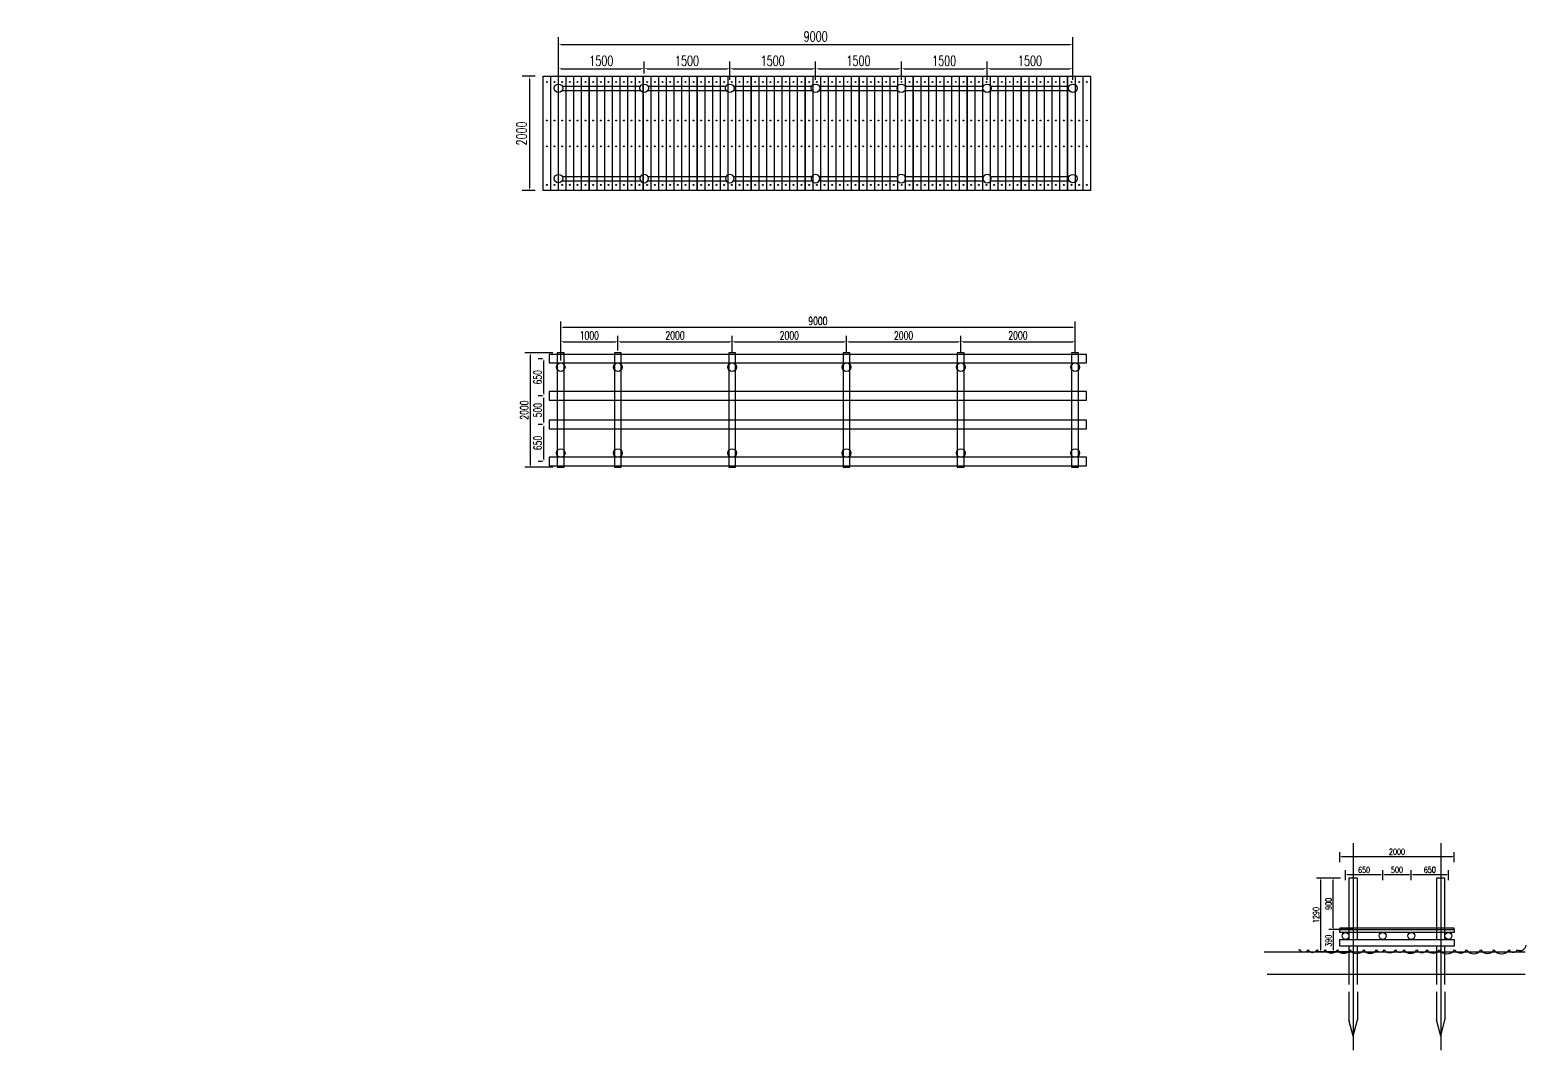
# Model space of a CAD drawing. Header units: millimetres. Extents: x -1442555 to 442606, y 1365385 to 2223627.
# Drawn here: x 253848 to 280028, y 1458378 to 1476220 of the extents above; entities that cross this region are included whole.
import ezdxf

# ---------------------------------------------------------------- set-up
doc = ezdxf.new("R2010")
doc.units = ezdxf.units.MM
doc.header["$LTSCALE"] = 10
doc.layers.get('0').update_dxf_attribs({"linetype": 'CONTINUOUS'})
doc.layers.get('DEFPOINTS').update_dxf_attribs({"linetype": 'CONTINUOUS'})
for name, color, linetype in [('dims', 8, 'CONTINUOUS'), ('W-游步道中线', 153, 'CONTINUOUS'), ('设计木栈道', 1, 'CONTINUOUS')]:
    doc.layers.add(name, color=color, linetype=linetype)
doc.layers.add('碳化木', color=7, linetype='CONTINUOUS', true_color=0xc0b9a0)
doc.styles.add('STANDARD_T3', font='simplex.shx', dxfattribs={"width": 0.7, "bigfont": 'gbcbig.shx'})
doc.dimstyles.new('W&&30', dxfattribs={"dimtxt": 105, "dimasz": 30, "dimexe": 75, "dimexo": 90, "dimgap": 30, "dimtad": 1, "dimdec": 0, "dimzin": 0, "dimdsep": 46, "dimtxsty": 'STANDARD_T3', "dimcen": 0.09, "dimclrd": 1, "dimclre": 1, "dimclrt": 7, "dimazin": 2, "dimtfac": 1, "dimtdec": 0, "dimtix": 1, "dimtmove": 2, "dimatfit": 3, "dimfxl": 100, "dimtolj": 1, "dimtzin": 0, "dimarcsym": 0})
doc.dimstyles.new('W&&40', dxfattribs={"dimtxt": 140, "dimasz": 40, "dimexe": 100, "dimexo": 120, "dimgap": 40, "dimtad": 1, "dimdec": 0, "dimzin": 0, "dimdsep": 46, "dimtxsty": 'STANDARD_T3', "dimcen": 0.09, "dimclrd": 1, "dimclre": 1, "dimclrt": 7, "dimazin": 2, "dimtfac": 1, "dimtdec": 0, "dimtix": 1, "dimtmove": 2, "dimatfit": 3, "dimfxl": 100, "dimtolj": 1, "dimtzin": 0, "dimarcsym": 0})
doc.dimstyles.new('W&&50', dxfattribs={"dimtxt": 175, "dimasz": 50, "dimexe": 125, "dimexo": 150, "dimgap": 50, "dimtad": 1, "dimdec": 0, "dimzin": 0, "dimdsep": 46, "dimtxsty": 'STANDARD_T3', "dimcen": 0.09, "dimclrd": 1, "dimclre": 1, "dimclrt": 7, "dimazin": 2, "dimtfac": 1, "dimtdec": 0, "dimtix": 1, "dimtmove": 2, "dimatfit": 3, "dimfxl": 100, "dimtolj": 1, "dimtzin": 0, "dimarcsym": 0})

# ---------------------------------------------------------------- blocks, each defined once
blk = doc.blocks.new('*D310')
at = {"color": 1, "lineweight": -2, "transparency": 16777216}
for p, q in [((276779, 1461385), (276579, 1461385)), ((276654, 1460515), (276654, 1461355)), ((276989, 1460485), (276579, 1460485))]:
    blk.add_line(p, q, dxfattribs=at)
at = {"color": 1, "transparency": 16777216}
for points in [[(276649, 1461355), (276659, 1461355), (276654, 1461385)], [(276649, 1460515), (276659, 1460515), (276654, 1460485)]]:
    blk.add_solid(points, dxfattribs=at)
at = {"layer": 'DEFPOINTS', "color": 0, "transparency": 16777216}
for p in [(276654, 1461385), (276869, 1461385), (277079, 1460485)]:
    blk.add_point(p, dxfattribs=at)
at = {"color": 7, "transparency": 16777216, "insert": (276571, 1460935), "char_height": 105, "attachment_point": 5, "rotation": 90, "style": 'STANDARD_T3'}
blk.add_mtext('\\A1;900', dxfattribs=at)
blk = doc.blocks.new('*D311')
at = {"color": 1, "lineweight": -2, "transparency": 16777216}
for p, q in [((276704, 1461385), (276360, 1461385)), ((276435, 1460125), (276435, 1461355)), ((276989, 1460095), (276360, 1460095))]:
    blk.add_line(p, q, dxfattribs=at)
at = {"color": 1, "transparency": 16777216}
for points in [[(276430, 1461355), (276440, 1461355), (276435, 1461385)], [(276430, 1460125), (276440, 1460125), (276435, 1460095)]]:
    blk.add_solid(points, dxfattribs=at)
at = {"layer": 'DEFPOINTS', "color": 0, "transparency": 16777216}
for p in [(276435, 1461385), (276794, 1461385), (277079, 1460095)]:
    blk.add_point(p, dxfattribs=at)
at = {"color": 7, "transparency": 16777216, "insert": (276352, 1460740), "char_height": 105, "attachment_point": 5, "rotation": 90, "style": 'STANDARD_T3'}
blk.add_mtext('\\A1;1290', dxfattribs=at)
blk = doc.blocks.new('*D312')
at = {"color": 1, "lineweight": -2, "transparency": 16777216}
for p, q in [((276869, 1461347), (276869, 1461522)), ((276899, 1461447), (277489, 1461447)), ((277519, 1461347), (277519, 1461522))]:
    blk.add_line(p, q, dxfattribs=at)
at = {"color": 1, "transparency": 16777216}
for points in [[(276899, 1461452), (276899, 1461442), (276869, 1461447)], [(277489, 1461452), (277489, 1461442), (277519, 1461447)]]:
    blk.add_solid(points, dxfattribs=at)
at = {"layer": 'DEFPOINTS', "color": 0, "transparency": 16777216}
for p in [(277519, 1461447), (276869, 1460375), (277519, 1460375)]:
    blk.add_point(p, dxfattribs=at)
at = {"color": 7, "transparency": 16777216, "insert": (277194, 1461529), "char_height": 105, "attachment_point": 5, "style": 'STANDARD_T3'}
blk.add_mtext('\\A1;650', dxfattribs=at)
blk = doc.blocks.new('*D313')
at = {"color": 1, "lineweight": -2, "transparency": 16777216}
for p, q in [((277519, 1461347), (277519, 1461522)), ((277549, 1461447), (277989, 1461447)), ((278019, 1461347), (278019, 1461522))]:
    blk.add_line(p, q, dxfattribs=at)
at = {"color": 1, "transparency": 16777216}
for points in [[(277549, 1461452), (277549, 1461442), (277519, 1461447)], [(277989, 1461452), (277989, 1461442), (278019, 1461447)]]:
    blk.add_solid(points, dxfattribs=at)
at = {"layer": 'DEFPOINTS', "color": 0, "transparency": 16777216}
for p in [(278019, 1461447), (277519, 1460375), (278019, 1460375)]:
    blk.add_point(p, dxfattribs=at)
at = {"color": 7, "transparency": 16777216, "insert": (277769, 1461530), "char_height": 105, "attachment_point": 5, "style": 'STANDARD_T3'}
blk.add_mtext('\\A1;500', dxfattribs=at)
blk = doc.blocks.new('*D308')
at = {"color": 1, "lineweight": -2, "transparency": 16777216}
for p, q in [((276769, 1461665), (276769, 1461840)), ((276799, 1461765), (278739, 1461765)), ((278769, 1461665), (278769, 1461840))]:
    blk.add_line(p, q, dxfattribs=at)
at = {"color": 1, "transparency": 16777216}
for points in [[(276799, 1461770), (276799, 1461760), (276769, 1461765)], [(278739, 1461770), (278739, 1461760), (278769, 1461765)]]:
    blk.add_solid(points, dxfattribs=at)
at = {"layer": 'DEFPOINTS', "color": 0, "transparency": 16777216}
for p in [(278769, 1461765), (276769, 1460485), (278769, 1460485)]:
    blk.add_point(p, dxfattribs=at)
at = {"color": 7, "transparency": 16777216, "insert": (277769, 1461847), "char_height": 105, "attachment_point": 5, "style": 'STANDARD_T3'}
blk.add_mtext('\\A1;2000', dxfattribs=at)
blk = doc.blocks.new('*D314')
at = {"color": 1, "lineweight": -2, "transparency": 16777216}
for p, q in [((276989, 1460485), (276579, 1460485)), ((276654, 1460455), (276654, 1460125)), ((276644, 1460095), (276579, 1460095))]:
    blk.add_line(p, q, dxfattribs=at)
at = {"color": 1, "transparency": 16777216}
for points in [[(276649, 1460455), (276659, 1460455), (276654, 1460485)], [(276649, 1460125), (276659, 1460125), (276654, 1460095)]]:
    blk.add_solid(points, dxfattribs=at)
at = {"layer": 'DEFPOINTS', "color": 0, "transparency": 16777216}
for p in [(277079, 1460485), (276654, 1460095), (276734, 1460095)]:
    blk.add_point(p, dxfattribs=at)
at = {"color": 7, "transparency": 16777216, "insert": (276571, 1460290), "char_height": 105, "attachment_point": 5, "rotation": 90, "style": 'STANDARD_T3'}
blk.add_mtext('\\A1;390', dxfattribs=at)
blk = doc.blocks.new('*D309')
at = {"color": 1, "lineweight": -2, "transparency": 16777216}
for p, q in [((278019, 1461349), (278019, 1461524)), ((278049, 1461449), (278639, 1461449)), ((278669, 1461349), (278669, 1461524))]:
    blk.add_line(p, q, dxfattribs=at)
at = {"color": 1, "transparency": 16777216}
for points in [[(278049, 1461454), (278049, 1461444), (278019, 1461449)], [(278639, 1461454), (278639, 1461444), (278669, 1461449)]]:
    blk.add_solid(points, dxfattribs=at)
at = {"layer": 'DEFPOINTS', "color": 0, "transparency": 16777216}
for p in [(278669, 1461449), (278019, 1460375), (278669, 1460375)]:
    blk.add_point(p, dxfattribs=at)
at = {"color": 7, "transparency": 16777216, "insert": (278344, 1461531), "char_height": 105, "attachment_point": 5, "style": 'STANDARD_T3'}
blk.add_mtext('\\A1;650', dxfattribs=at)
blk = doc.blocks.new('*D322')
at = {"color": 1, "lineweight": -2, "transparency": 16777216}
for p, q in [((263000, 1470570), (262509, 1470570)), ((262609, 1468610), (262609, 1470530)), ((263000, 1468570), (262509, 1468570))]:
    blk.add_line(p, q, dxfattribs=at)
at = {"color": 1, "transparency": 16777216}
for points in [[(262603, 1470530), (262616, 1470530), (262609, 1470570)], [(262603, 1468610), (262616, 1468610), (262609, 1468570)]]:
    blk.add_solid(points, dxfattribs=at)
at = {"layer": 'DEFPOINTS', "color": 0, "transparency": 16777216}
for p in [(262609, 1470570), (263120, 1470570), (263120, 1468570)]:
    blk.add_point(p, dxfattribs=at)
at = {"color": 7, "transparency": 16777216, "insert": (262499, 1469570), "char_height": 140, "attachment_point": 5, "rotation": 90, "style": 'STANDARD_T3'}
blk.add_mtext('\\A1;2000', dxfattribs=at)
blk = doc.blocks.new('*D323')
at = {"color": 1, "lineweight": -2, "transparency": 16777216}
for p, q in [((264136, 1470615), (264136, 1470867)), ((266136, 1470590), (266136, 1470867)), ((264176, 1470767), (266096, 1470767))]:
    blk.add_line(p, q, dxfattribs=at)
at = {"color": 1, "transparency": 16777216}
for points in [[(264176, 1470774), (264176, 1470760), (264136, 1470767)], [(266096, 1470774), (266096, 1470760), (266136, 1470767)]]:
    blk.add_solid(points, dxfattribs=at)
at = {"layer": 'DEFPOINTS', "color": 0, "transparency": 16777216}
for p in [(266136, 1470767), (264136, 1470495), (266136, 1470470)]:
    blk.add_point(p, dxfattribs=at)
at = {"color": 7, "transparency": 16777216, "insert": (265136, 1470877), "char_height": 140, "attachment_point": 5, "style": 'STANDARD_T3'}
blk.add_mtext('\\A1;2000', dxfattribs=at)
blk = doc.blocks.new('*D324')
at = {"color": 1, "lineweight": -2, "transparency": 16777216}
for p, q in [((266136, 1470590), (266136, 1470867)), ((268136, 1470590), (268136, 1470867)), ((266176, 1470767), (268096, 1470767))]:
    blk.add_line(p, q, dxfattribs=at)
at = {"color": 1, "transparency": 16777216}
for points in [[(266176, 1470774), (266176, 1470760), (266136, 1470767)], [(268096, 1470774), (268096, 1470760), (268136, 1470767)]]:
    blk.add_solid(points, dxfattribs=at)
at = {"layer": 'DEFPOINTS', "color": 0, "transparency": 16777216}
for p in [(268136, 1470767), (266136, 1470470), (268136, 1470470)]:
    blk.add_point(p, dxfattribs=at)
at = {"color": 7, "transparency": 16777216, "insert": (267136, 1470877), "char_height": 140, "attachment_point": 5, "style": 'STANDARD_T3'}
blk.add_mtext('\\A1;2000', dxfattribs=at)
blk = doc.blocks.new('*D325')
at = {"color": 1, "lineweight": -2, "transparency": 16777216}
for p, q in [((268136, 1470590), (268136, 1470866)), ((270136, 1470590), (270136, 1470866)), ((268176, 1470766), (270096, 1470766))]:
    blk.add_line(p, q, dxfattribs=at)
at = {"color": 1, "transparency": 16777216}
for points in [[(268176, 1470773), (268176, 1470760), (268136, 1470766)], [(270096, 1470773), (270096, 1470760), (270136, 1470766)]]:
    blk.add_solid(points, dxfattribs=at)
at = {"layer": 'DEFPOINTS', "color": 0, "transparency": 16777216}
for p in [(270136, 1470766), (268136, 1470470), (270136, 1470470)]:
    blk.add_point(p, dxfattribs=at)
at = {"color": 7, "transparency": 16777216, "insert": (269136, 1470876), "char_height": 140, "attachment_point": 5, "style": 'STANDARD_T3'}
blk.add_mtext('\\A1;2000', dxfattribs=at)
blk = doc.blocks.new('*D326')
at = {"color": 1, "lineweight": -2, "transparency": 16777216}
for p, q in [((270136, 1470590), (270136, 1470867)), ((272136, 1470590), (272136, 1470867)), ((270176, 1470767), (272096, 1470767))]:
    blk.add_line(p, q, dxfattribs=at)
at = {"color": 1, "transparency": 16777216}
for points in [[(270176, 1470774), (270176, 1470760), (270136, 1470767)], [(272096, 1470774), (272096, 1470760), (272136, 1470767)]]:
    blk.add_solid(points, dxfattribs=at)
at = {"layer": 'DEFPOINTS', "color": 0, "transparency": 16777216}
for p in [(272136, 1470767), (270136, 1470470), (272136, 1470470)]:
    blk.add_point(p, dxfattribs=at)
at = {"color": 7, "transparency": 16777216, "insert": (271136, 1470877), "char_height": 140, "attachment_point": 5, "style": 'STANDARD_T3'}
blk.add_mtext('\\A1;2000', dxfattribs=at)
blk = doc.blocks.new('*D327')
at = {"color": 1, "lineweight": -2, "transparency": 16777216}
for p, q in [((263136, 1470440), (263136, 1471120)), ((272136, 1470590), (272136, 1471120)), ((263176, 1471020), (272096, 1471020))]:
    blk.add_line(p, q, dxfattribs=at)
at = {"color": 1, "transparency": 16777216}
for points in [[(263176, 1471027), (263176, 1471014), (263136, 1471020)], [(272096, 1471027), (272096, 1471014), (272136, 1471020)]]:
    blk.add_solid(points, dxfattribs=at)
at = {"layer": 'DEFPOINTS', "color": 0, "transparency": 16777216}
for p in [(272136, 1471020), (263136, 1470320), (272136, 1470470)]:
    blk.add_point(p, dxfattribs=at)
at = {"color": 7, "transparency": 16777216, "insert": (267636, 1471130), "char_height": 140, "attachment_point": 5, "style": 'STANDARD_T3'}
blk.add_mtext('\\A1;9000', dxfattribs=at)
blk = doc.blocks.new('*D328')
at = {"color": 1, "lineweight": -2, "transparency": 16777216}
for p, q in [((263136, 1470615), (263136, 1470867)), ((264136, 1470615), (264136, 1470867)), ((263176, 1470767), (264096, 1470767))]:
    blk.add_line(p, q, dxfattribs=at)
at = {"color": 1, "transparency": 16777216}
for points in [[(263176, 1470774), (263176, 1470760), (263136, 1470767)], [(264096, 1470774), (264096, 1470760), (264136, 1470767)]]:
    blk.add_solid(points, dxfattribs=at)
at = {"layer": 'DEFPOINTS', "color": 0, "transparency": 16777216}
for p in [(264136, 1470767), (263136, 1470495), (264136, 1470495)]:
    blk.add_point(p, dxfattribs=at)
at = {"color": 7, "transparency": 16777216, "insert": (263636, 1470877), "char_height": 140, "attachment_point": 5, "style": 'STANDARD_T3'}
blk.add_mtext('\\A1;1000', dxfattribs=at)
blk = doc.blocks.new('防腐木地板')
at = {"layer": '碳化木'}
blk.add_lwpolyline([(-65, 1050), (65, 1050), (65, -950), (-65, -950)], close=True, dxfattribs=at)
at = {"layer": '设计木栈道', "color": 1}
for centre in [(1, 950), (1, 276), (1, -175), (1, -850)]:
    blk.add_circle(centre, 8, dxfattribs=at)
blk = doc.blocks.new('*D329')
at = {"color": 1, "lineweight": -2, "transparency": 16777216}
for p, q in [((263096, 1475349), (263096, 1475667)), ((263146, 1475542), (264546, 1475542)), ((264596, 1475459), (264596, 1475667))]:
    blk.add_line(p, q, dxfattribs=at)
at = {"color": 1, "transparency": 16777216}
for points in [[(263146, 1475550), (263146, 1475534), (263096, 1475542)], [(264546, 1475550), (264546, 1475534), (264596, 1475542)]]:
    blk.add_solid(points, dxfattribs=at)
at = {"layer": 'DEFPOINTS', "color": 0, "transparency": 16777216}
for p in [(264596, 1475542), (264596, 1475309), (263096, 1475199)]:
    blk.add_point(p, dxfattribs=at)
at = {"color": 7, "transparency": 16777216, "insert": (263846, 1475680), "char_height": 175, "attachment_point": 5, "style": 'STANDARD_T3'}
blk.add_mtext('\\A1;1500', dxfattribs=at)
blk = doc.blocks.new('*D330')
at = {"color": 1, "lineweight": -2, "transparency": 16777216}
for p, q in [((262689, 1475409), (262464, 1475409)), ((262589, 1475359), (262589, 1473459)), ((262689, 1473409), (262464, 1473409))]:
    blk.add_line(p, q, dxfattribs=at)
at = {"color": 1, "transparency": 16777216}
for points in [[(262581, 1475359), (262597, 1475359), (262589, 1475409)], [(262581, 1473459), (262597, 1473459), (262589, 1473409)]]:
    blk.add_solid(points, dxfattribs=at)
at = {"layer": 'DEFPOINTS', "color": 0, "transparency": 16777216}
for p in [(263096, 1475409), (262589, 1473409), (263096, 1473409)]:
    blk.add_point(p, dxfattribs=at)
at = {"color": 7, "transparency": 16777216, "insert": (262452, 1474409), "char_height": 175, "attachment_point": 5, "rotation": 90, "style": 'STANDARD_T3'}
blk.add_mtext('\\A1;2000', dxfattribs=at)
blk = doc.blocks.new('*U318')
blk.add_circle((0, 0), 75)
blk = doc.blocks.new('*U319')
at = {"color": 0, "linetype": 'ByBlock', "lineweight": -2, "transparency": 16777216}
for p in [(0, 0), (1500, 0), (3000, 0), (4500, 0), (6000, 0)]:
    blk.add_blockref('*U318', p, dxfattribs=at)
blk = doc.blocks.new('*D335')
at = {"color": 1, "lineweight": -2, "transparency": 16777216}
for p, q in [((264596, 1475459), (264596, 1475667)), ((264646, 1475542), (266046, 1475542)), ((266096, 1475349), (266096, 1475667))]:
    blk.add_line(p, q, dxfattribs=at)
at = {"color": 1, "transparency": 16777216}
for points in [[(264646, 1475550), (264646, 1475534), (264596, 1475542)], [(266046, 1475550), (266046, 1475534), (266096, 1475542)]]:
    blk.add_solid(points, dxfattribs=at)
at = {"layer": 'DEFPOINTS', "color": 0, "transparency": 16777216}
for p in [(266096, 1475542), (264596, 1475309), (266096, 1475199)]:
    blk.add_point(p, dxfattribs=at)
at = {"color": 7, "transparency": 16777216, "insert": (265346, 1475680), "char_height": 175, "attachment_point": 5, "style": 'STANDARD_T3'}
blk.add_mtext('\\A1;1500', dxfattribs=at)
blk = doc.blocks.new('*D336')
at = {"color": 1, "lineweight": -2, "transparency": 16777216}
for p, q in [((266096, 1475349), (266096, 1475667)), ((266146, 1475542), (267546, 1475542)), ((267596, 1475349), (267596, 1475667))]:
    blk.add_line(p, q, dxfattribs=at)
at = {"color": 1, "transparency": 16777216}
for points in [[(266146, 1475550), (266146, 1475534), (266096, 1475542)], [(267546, 1475550), (267546, 1475534), (267596, 1475542)]]:
    blk.add_solid(points, dxfattribs=at)
at = {"layer": 'DEFPOINTS', "color": 0, "transparency": 16777216}
for p in [(267596, 1475542), (266096, 1475199), (267596, 1475199)]:
    blk.add_point(p, dxfattribs=at)
at = {"color": 7, "transparency": 16777216, "insert": (266846, 1475680), "char_height": 175, "attachment_point": 5, "style": 'STANDARD_T3'}
blk.add_mtext('\\A1;1500', dxfattribs=at)
blk = doc.blocks.new('*D331')
at = {"color": 1, "lineweight": -2, "transparency": 16777216}
for p, q in [((267596, 1475349), (267596, 1475667)), ((267646, 1475542), (269046, 1475542)), ((269096, 1475349), (269096, 1475667))]:
    blk.add_line(p, q, dxfattribs=at)
at = {"color": 1, "transparency": 16777216}
for points in [[(267646, 1475550), (267646, 1475534), (267596, 1475542)], [(269046, 1475550), (269046, 1475534), (269096, 1475542)]]:
    blk.add_solid(points, dxfattribs=at)
at = {"layer": 'DEFPOINTS', "color": 0, "transparency": 16777216}
for p in [(269096, 1475542), (267596, 1475199), (269096, 1475199)]:
    blk.add_point(p, dxfattribs=at)
at = {"color": 7, "transparency": 16777216, "insert": (268346, 1475680), "char_height": 175, "attachment_point": 5, "style": 'STANDARD_T3'}
blk.add_mtext('\\A1;1500', dxfattribs=at)
blk = doc.blocks.new('*D332')
at = {"color": 1, "lineweight": -2, "transparency": 16777216}
for p, q in [((269096, 1475349), (269096, 1475667)), ((269146, 1475542), (270546, 1475542)), ((270596, 1475349), (270596, 1475667))]:
    blk.add_line(p, q, dxfattribs=at)
at = {"color": 1, "transparency": 16777216}
for points in [[(269146, 1475550), (269146, 1475534), (269096, 1475542)], [(270546, 1475550), (270546, 1475534), (270596, 1475542)]]:
    blk.add_solid(points, dxfattribs=at)
at = {"layer": 'DEFPOINTS', "color": 0, "transparency": 16777216}
for p in [(270596, 1475542), (269096, 1475199), (270596, 1475199)]:
    blk.add_point(p, dxfattribs=at)
at = {"color": 7, "transparency": 16777216, "insert": (269846, 1475680), "char_height": 175, "attachment_point": 5, "style": 'STANDARD_T3'}
blk.add_mtext('\\A1;1500', dxfattribs=at)
blk = doc.blocks.new('*D333')
at = {"color": 1, "lineweight": -2, "transparency": 16777216}
for p, q in [((270596, 1475349), (270596, 1475667)), ((270646, 1475542), (272046, 1475542)), ((272096, 1475349), (272096, 1475667))]:
    blk.add_line(p, q, dxfattribs=at)
at = {"color": 1, "transparency": 16777216}
for points in [[(270646, 1475550), (270646, 1475534), (270596, 1475542)], [(272046, 1475550), (272046, 1475534), (272096, 1475542)]]:
    blk.add_solid(points, dxfattribs=at)
at = {"layer": 'DEFPOINTS', "color": 0, "transparency": 16777216}
for p in [(272096, 1475542), (270596, 1475199), (272096, 1475199)]:
    blk.add_point(p, dxfattribs=at)
at = {"color": 7, "transparency": 16777216, "insert": (271346, 1475680), "char_height": 175, "attachment_point": 5, "style": 'STANDARD_T3'}
blk.add_mtext('\\A1;1500', dxfattribs=at)
blk = doc.blocks.new('*D334')
at = {"color": 1, "lineweight": -2, "transparency": 16777216}
for p, q in [((263096, 1475349), (263096, 1476093)), ((272096, 1475349), (272096, 1476093)), ((263146, 1475968), (272046, 1475968))]:
    blk.add_line(p, q, dxfattribs=at)
at = {"color": 1, "transparency": 16777216}
for points in [[(263146, 1475976), (263146, 1475959), (263096, 1475968)], [(272046, 1475976), (272046, 1475959), (272096, 1475968)]]:
    blk.add_solid(points, dxfattribs=at)
at = {"layer": 'DEFPOINTS', "color": 0, "transparency": 16777216}
for p in [(272096, 1475968), (263096, 1475199), (272096, 1475199)]:
    blk.add_point(p, dxfattribs=at)
at = {"color": 7, "transparency": 16777216, "insert": (267596, 1476105), "char_height": 175, "attachment_point": 5, "style": 'STANDARD_T3'}
blk.add_mtext('\\A1;9000', dxfattribs=at)
blk = doc.blocks.new('*U316')
blk.add_circle((0, 0), 75)
blk = doc.blocks.new('*U317')
at = {"color": 0, "linetype": 'ByBlock', "lineweight": -2, "transparency": 16777216}
for p in [(0, 0), (1500, 0), (3000, 0), (4500, 0), (6000, 0)]:
    blk.add_blockref('*U316', p, dxfattribs=at)
blk = doc.blocks.new('*U320')
for centre in [(0, 750), (0, -750)]:
    blk.add_circle(centre, 75)
blk = doc.blocks.new('*U321')
at = {"color": 0, "linetype": 'ByBlock', "lineweight": -2, "transparency": 16777216}
for p in [(0, 0), (2000, 0), (4000, 0), (6000, 0), (8000, 0)]:
    blk.add_blockref('*U320', p, dxfattribs=at)
blk = doc.blocks.new('*D337')
at = {"color": 1, "lineweight": -2, "transparency": 16777216}
for p, q in [((262816, 1469320), (262742, 1469320)), ((262842, 1468710), (262842, 1469280)), ((262816, 1468670), (262742, 1468670))]:
    blk.add_line(p, q, dxfattribs=at)
at = {"color": 1, "transparency": 16777216}
for points in [[(262836, 1469280), (262849, 1469280), (262842, 1469320)], [(262836, 1468710), (262849, 1468710), (262842, 1468670)]]:
    blk.add_solid(points, dxfattribs=at)
at = {"layer": 'DEFPOINTS', "color": 0, "transparency": 16777216}
for p in [(262842, 1469320), (262936, 1469320), (262936, 1468670)]:
    blk.add_point(p, dxfattribs=at)
at = {"color": 7, "transparency": 16777216, "insert": (262732, 1468995), "char_height": 140, "attachment_point": 5, "rotation": 90, "style": 'STANDARD_T3'}
blk.add_mtext('\\A1;650', dxfattribs=at)
blk = doc.blocks.new('*D338')
at = {"color": 1, "lineweight": -2, "transparency": 16777216}
for p, q in [((262816, 1469820), (262742, 1469820)), ((262842, 1469360), (262842, 1469780)), ((262816, 1469320), (262742, 1469320))]:
    blk.add_line(p, q, dxfattribs=at)
at = {"color": 1, "transparency": 16777216}
for points in [[(262836, 1469780), (262849, 1469780), (262842, 1469820)], [(262836, 1469360), (262849, 1469360), (262842, 1469320)]]:
    blk.add_solid(points, dxfattribs=at)
at = {"layer": 'DEFPOINTS', "color": 0, "transparency": 16777216}
for p in [(262842, 1469820), (262936, 1469820), (262936, 1469320)]:
    blk.add_point(p, dxfattribs=at)
at = {"color": 7, "transparency": 16777216, "insert": (262732, 1469570), "char_height": 140, "attachment_point": 5, "rotation": 90, "style": 'STANDARD_T3'}
blk.add_mtext('\\A1;500', dxfattribs=at)
blk = doc.blocks.new('*D339')
at = {"color": 1, "lineweight": -2, "transparency": 16777216}
for p, q in [((262816, 1470470), (262742, 1470470)), ((262842, 1469860), (262842, 1470430)), ((262816, 1469820), (262742, 1469820))]:
    blk.add_line(p, q, dxfattribs=at)
at = {"color": 1, "transparency": 16777216}
for points in [[(262836, 1470430), (262849, 1470430), (262842, 1470470)], [(262836, 1469860), (262849, 1469860), (262842, 1469820)]]:
    blk.add_solid(points, dxfattribs=at)
at = {"layer": 'DEFPOINTS', "color": 0, "transparency": 16777216}
for p in [(262842, 1470470), (262936, 1470470), (262936, 1469820)]:
    blk.add_point(p, dxfattribs=at)
at = {"color": 7, "transparency": 16777216, "insert": (262732, 1470145), "char_height": 140, "attachment_point": 5, "rotation": 90, "style": 'STANDARD_T3'}
blk.add_mtext('\\A1;650', dxfattribs=at)

msp = doc.modelspace()

# ---------------------------------------------------------------- hatches: boundary and pattern name
h = msp.add_hatch()
h.set_pattern_fill('砂石碎砖', color=0, scale=20)
h.set_pattern_definition([(50, (-3085465.08, -1018275.57), (143.4520362, -12.5504267), [15, -165]), (355, (-3085465.08, -1018275.57), (-27.7502653, 150.4384266), [12, -132]), (100.4514, (-3085453.13, -1018276.62), (115.7018763, 137.8879084), [12.748038, -140.228422]), (46.1842, (-3085465.08, -1018235.57), (213.4482086, -33.103802), [22.5, -247.5]), (96.6356, (-3085447.3, -1018238.33), (186.93254, 194.823574), [19.122058, -210.3426]), (351.1842, (-3085465.08, -1018235.57), (186.932389, 194.82372), [18, -198]), (21, (-3085445.08, -1018245.57), (119.3814103, -80.5237778), [15, -165]), (326, (-3085445.08, -1018245.57), (48.6630675, 145.030008), [12, -132]), (71.4514, (-3085435.13, -1018252.28), (168.0445257, 64.5060993), [12.748038, -140.228422])])
h.paths.add_polyline_path([(253886.5, 1459218.7), (253847.9, 1459229.9), (253847.7, 1459219.2)])

# ---------------------------------------------------------------- linework, layer by layer
for p, q in [((263159.1, 1475239.3), (264532.2, 1475239.3)), ((263159.1, 1475159.3), (264532.2, 1475159.3)), ((264659.1, 1475239.3), (266032.2, 1475239.3)), ((264659.1, 1475159.3), (266032.2, 1475159.3)), ((266159.1, 1475239.3), (267532.2, 1475239.3)), ((266159.1, 1475159.3), (267532.2, 1475159.3)), ((267659.1, 1475239.3), (269032.2, 1475239.3)), ((267659.1, 1475159.3), (269032.2, 1475159.3)), ((269159.1, 1475239.3), (270532.2, 1475239.3)), ((269159.1, 1475159.3), (270532.2, 1475159.3)), ((270659.1, 1475239.3), (272032.2, 1475239.3)), ((270659.1, 1475159.3), (272032.2, 1475159.3)), ((263159.1, 1473659.3), (264532.2, 1473659.3)), ((263159.1, 1473579.3), (264532.2, 1473579.3)), ((264659.1, 1473659.3), (266032.2, 1473659.3)), ((264659.1, 1473579.3), (266032.2, 1473579.3)), ((266159.1, 1473659.3), (267532.2, 1473659.3)), ((266159.1, 1473579.3), (267532.2, 1473579.3)), ((267659.1, 1473659.3), (269032.2, 1473659.3)), ((267659.1, 1473579.3), (269032.2, 1473579.3)), ((269159.1, 1473659.3), (270532.2, 1473659.3)), ((269159.1, 1473579.3), (270532.2, 1473579.3)), ((270659.1, 1473659.3), (272032.2, 1473659.3)), ((270659.1, 1473579.3), (272032.2, 1473579.3))]:
    msp.add_line(p, q)
at = {"color": 1}
for points in [[(277004.2, 1461998), (277004.2, 1458378)], [(278534.2, 1461998), (278534.2, 1458378)]]:
    msp.add_lwpolyline(points, dxfattribs=at)
msp.add_lwpolyline([(276048.5, 1460130, 0.0585824), (276069.6, 1460128.5, 0.5205671), (276212, 1460128.5, 0.5205671), (276372.2, 1460128.5, 0.5205671), (276511.6, 1460128.5, 0.5205671), (276726.2, 1460128.5, 0.5205671), (276945.5, 1460128.5, 0.5205671), (277186.3, 1460128.5, 0.5205671), (277410.2, 1460128.5, 0.5205671), (277547.4, 1460128.5, 0.5205671), (277740.3, 1460128.5, 0.5205671), (277892.6, 1460128.5, 0.5205671), (278115.6, 1460128.5, 0.5205671), (278295.9, 1460128.5, 0.5205671), (278513.3, 1460128.5, 0.5205671), (278775.1, 1460128.5, 0.5205671), (278988.1, 1460128.5, 0.5205671), (279239.1, 1460128.5, 0.5205671), (279466.4, 1460128.5, 0.5205671), (279730.6, 1460128.5, 0.5205671), (279879.3, 1460128.5, 0.5205671), (280027.9, 1460212)], format="xyb")
for centre in [(263095.7, 1475199.3), (272095.7, 1475199.3), (263095.7, 1473619.3), (272095.7, 1473619.3), (263135.7, 1470320.4), (263135.7, 1468820.4)]:
    msp.add_circle(centre, 75)
at = {"layer": 'dims'}
for points in [[(275446.1, 1460094.6), (279961.9, 1460094.6)], [(275496.1, 1460094.6), (280011.9, 1460094.6)], [(275496.1, 1460094.6), (280011.9, 1460094.6)], [(275496.1, 1459707.3), (280011.9, 1459707.3)]]:
    msp.add_lwpolyline(points, dxfattribs=at)
at = {"layer": 'W-游步道中线'}
for p, q in [((277004.2, 1458622.7), (276929.2, 1458908.2)), ((277004.2, 1458622.7), (277079.2, 1458908.2)), ((278534.2, 1458622.7), (278459.2, 1458908.2)), ((278534.2, 1458622.7), (278609.2, 1458908.2))]:
    msp.add_line(p, q, dxfattribs=at)
for points in [[(277079.2, 1460314.6), (277079.2, 1461384.6), (276929.2, 1461384.6), (276929.2, 1460314.6)], [(278609.2, 1460314.6), (278609.2, 1461384.6), (278459.2, 1461384.6), (278459.2, 1460314.6)], [(276929.2, 1460194.6), (276929.2, 1459523.5)], [(277079.2, 1459523.5), (277079.2, 1460194.6)], [(278459.2, 1460194.6), (278459.2, 1459523.5)], [(278609.2, 1459523.5), (278609.2, 1460194.6)], [(276929.2, 1459394.3), (276929.2, 1458908.2)], [(277079.2, 1459394.3), (277079.2, 1458908.2)], [(278459.2, 1459394.3), (278459.2, 1458908.2)], [(278609.2, 1459394.3), (278609.2, 1458908.2)]]:
    msp.add_lwpolyline(points, dxfattribs=at)
at = {"layer": '碳化木'}
msp.add_lwpolyline([(276769.2, 1460484.6), (278769.2, 1460484.6), (278769.2, 1460434.6), (276769.2, 1460434.6)], close=True, dxfattribs=at)
at = {"layer": '设计木栈道', "color": 30}
for points in [[(266195.7, 1470545.4), (262935.7, 1470545.4), (262935.7, 1470395.4), (266195.7, 1470395.4)], [(270135.7, 1470545.4), (266135.7, 1470545.4)], [(270075.7, 1470395.4), (272335.7, 1470395.4), (272335.7, 1470545.4), (270075.7, 1470545.4)], [(266135.7, 1470395.4), (270135.7, 1470395.4)], [(266195.7, 1469895.4), (262935.7, 1469895.4), (262935.7, 1469745.4), (266195.7, 1469745.4)], [(270135.7, 1469895.4), (266135.7, 1469895.4)], [(270075.7, 1469745.4), (272335.7, 1469745.4), (272335.7, 1469895.4), (270075.7, 1469895.4)], [(266135.7, 1469745.4), (270135.7, 1469745.4)], [(266195.7, 1469395.4), (262935.7, 1469395.4), (262935.7, 1469245.4), (266195.7, 1469245.4)], [(270135.7, 1469395.4), (266135.7, 1469395.4)], [(266135.7, 1469245.4), (270135.7, 1469245.4)], [(270075.7, 1469245.4), (272335.7, 1469245.4), (272335.7, 1469395.4), (270075.7, 1469395.4)], [(266195.7, 1468745.4), (262935.7, 1468745.4), (262935.7, 1468595.4), (266195.7, 1468595.4)], [(270135.7, 1468745.4), (266135.7, 1468745.4)], [(270143.4, 1468595.4), (272335.7, 1468595.4), (272335.7, 1468745.4), (270143.4, 1468745.4)], [(266135.7, 1468595.4), (270135.7, 1468595.4)]]:
    msp.add_lwpolyline(points, dxfattribs=at)
for points in [[(263075.7, 1468570.4), (263195.7, 1468570.4), (263195.7, 1470570.4), (263075.7, 1470570.4)], [(264075.7, 1468570.4), (264195.7, 1468570.4), (264195.7, 1470570.4), (264075.7, 1470570.4)], [(266075.7, 1468570.4), (266195.7, 1468570.4), (266195.7, 1470570.4), (266075.7, 1470570.4)], [(268075.7, 1468570.4), (268195.7, 1468570.4), (268195.7, 1470570.4), (268075.7, 1470570.4)], [(270075.7, 1468570.4), (270195.7, 1468570.4), (270195.7, 1470570.4), (270075.7, 1470570.4)], [(272075.7, 1468570.4), (272195.7, 1468570.4), (272195.7, 1470570.4), (272075.7, 1470570.4)], [(276769.2, 1460484.6), (278769.2, 1460484.6), (278769.2, 1460509.6), (276769.2, 1460509.6)], [(276768.8, 1460314.6), (278768.8, 1460314.6), (278768.8, 1460194.6), (276768.8, 1460194.6)]]:
    msp.add_lwpolyline(points, close=True, dxfattribs=at)
for centre in [(276869.2, 1460374.6), (277519.2, 1460374.6), (278019.2, 1460374.6), (278669.2, 1460374.6)]:
    msp.add_circle(centre, 60, dxfattribs=at)

# ---------------------------------------------------------------- block references
for name, p in [('防腐木地板', (262890.7, 1474359.3)), ('防腐木地板', (263025.7, 1474359.3)), ('防腐木地板', (263160.7, 1474359.3)), ('防腐木地板', (263295.7, 1474359.3)), ('防腐木地板', (263430.7, 1474359.3)), ('防腐木地板', (263565.7, 1474359.3)), ('防腐木地板', (263700.7, 1474359.3)), ('防腐木地板', (263835.7, 1474359.3)), ('防腐木地板', (263970.7, 1474359.3)), ('防腐木地板', (264105.7, 1474359.3)), ('防腐木地板', (264240.7, 1474359.3)), ('防腐木地板', (264375.7, 1474359.3)), ('防腐木地板', (264510.7, 1474359.3)), ('*U319', (264595.7, 1475199.3)), ('防腐木地板', (264645.7, 1474359.3)), ('防腐木地板', (264780.7, 1474359.3)), ('防腐木地板', (264915.7, 1474359.3)), ('防腐木地板', (265050.7, 1474359.3)), ('防腐木地板', (265185.7, 1474359.3)), ('防腐木地板', (265320.7, 1474359.3)), ('防腐木地板', (265455.7, 1474359.3)), ('防腐木地板', (265590.7, 1474359.3)), ('防腐木地板', (265725.7, 1474359.3)), ('防腐木地板', (265860.7, 1474359.3)), ('防腐木地板', (265995.7, 1474359.3)), ('防腐木地板', (266130.7, 1474359.3)), ('防腐木地板', (266265.7, 1474359.3)), ('防腐木地板', (266400.7, 1474359.3)), ('防腐木地板', (266535.7, 1474359.3)), ('防腐木地板', (266670.7, 1474359.3)), ('防腐木地板', (266805.7, 1474359.3)), ('防腐木地板', (266940.7, 1474359.3)), ('防腐木地板', (267075.7, 1474359.3)), ('防腐木地板', (267210.7, 1474359.3)), ('防腐木地板', (267345.7, 1474359.3)), ('防腐木地板', (267480.7, 1474359.3)), ('防腐木地板', (267615.7, 1474359.3)), ('防腐木地板', (267750.7, 1474359.3)), ('防腐木地板', (267885.7, 1474359.3)), ('防腐木地板', (268020.7, 1474359.3)), ('防腐木地板', (268155.7, 1474359.3)), ('防腐木地板', (268290.7, 1474359.3)), ('防腐木地板', (268425.7, 1474359.3)), ('防腐木地板', (268560.7, 1474359.3)), ('防腐木地板', (268695.7, 1474359.3)), ('防腐木地板', (268830.7, 1474359.3)), ('防腐木地板', (268965.7, 1474359.3)), ('防腐木地板', (269100.7, 1474359.3)), ('防腐木地板', (269235.7, 1474359.3)), ('防腐木地板', (269370.7, 1474359.3)), ('防腐木地板', (269505.7, 1474359.3)), ('防腐木地板', (269640.7, 1474359.3)), ('防腐木地板', (269775.7, 1474359.3)), ('防腐木地板', (269910.7, 1474359.3)), ('防腐木地板', (270045.7, 1474359.3)), ('防腐木地板', (270180.7, 1474359.3)), ('防腐木地板', (270315.7, 1474359.3)), ('防腐木地板', (270450.7, 1474359.3)), ('防腐木地板', (270585.7, 1474359.3)), ('防腐木地板', (270720.7, 1474359.3)), ('防腐木地板', (270855.7, 1474359.3)), ('防腐木地板', (270990.7, 1474359.3)), ('防腐木地板', (271125.7, 1474359.3)), ('防腐木地板', (271260.7, 1474359.3)), ('防腐木地板', (271395.7, 1474359.3)), ('防腐木地板', (271530.7, 1474359.3)), ('防腐木地板', (271665.7, 1474359.3)), ('防腐木地板', (271800.7, 1474359.3)), ('防腐木地板', (271935.7, 1474359.3)), ('防腐木地板', (272070.7, 1474359.3)), ('防腐木地板', (272205.7, 1474359.3)), ('防腐木地板', (272340.7, 1474359.3)), ('*U321', (264135.7, 1469570.4))]:
    msp.add_blockref(name, p)
at = {"xscale": -1, "rotation": 180}
msp.add_blockref('*U317', (264595.7, 1473619.3), dxfattribs=at)

# ---------------------------------------------------------------- dimensions: what is measured, and where the dimension line sits
for base, p1, p2, dimstyle, picture, middle in [((272095.7, 1475967.6), (263095.7, 1475199.3), (272095.7, 1475199.3), 'W&&50', '*D334', (267595.7, 1476105.1)), ((264595.7, 1475542), (263095.7, 1475199.3), (264595.7, 1475309.3), 'W&&50', '*D329', (263845.7, 1475679.5)), ((266095.7, 1475542), (264595.7, 1475309.3), (266095.7, 1475199.3), 'W&&50', '*D335', (265345.7, 1475679.5)), ((267595.7, 1475542), (266095.7, 1475199.3), (267595.7, 1475199.3), 'W&&50', '*D336', (266845.7, 1475679.5)), ((269095.7, 1475542), (267595.7, 1475199.3), (269095.7, 1475199.3), 'W&&50', '*D331', (268345.7, 1475679.5)), ((270595.7, 1475542), (269095.7, 1475199.3), (270595.7, 1475199.3), 'W&&50', '*D332', (269845.7, 1475679.5)), ((272095.7, 1475542), (270595.7, 1475199.3), (272095.7, 1475199.3), 'W&&50', '*D333', (271345.7, 1475679.5)), ((272135.7, 1471020.5), (263135.7, 1470320.4), (272135.7, 1470470.4), 'W&&40', '*D327', (267635.7, 1471130.5)), ((266135.7, 1470766.9), (264135.7, 1470495.4), (266135.7, 1470470.4), 'W&&40', '*D323', (265135.7, 1470876.9)), ((268135.7, 1470766.9), (266135.7, 1470470.4), (268135.7, 1470470.4), 'W&&40', '*D324', (267135.7, 1470876.9)), ((270135.7, 1470766.3), (268135.7, 1470470.4), (270135.7, 1470470.4), 'W&&40', '*D325', (269135.7, 1470876.3)), ((272135.7, 1470766.9), (270135.7, 1470470.4), (272135.7, 1470470.4), 'W&&40', '*D326', (271135.7, 1470876.9))]:
    dim = msp.add_linear_dim(base=base, p1=p1, p2=p2, dimstyle=dimstyle)
    dim.commit()
    dim.dimension.update_dxf_attribs({"geometry": picture, "text_midpoint": middle})
dim = msp.add_linear_dim(base=(262589.1, 1473409.3), p1=(263095.7, 1475409.3), p2=(263095.7, 1473409.3), angle=90, dimstyle='W&&50', override={"dimfxlon": 1})
dim.commit()
dim.dimension.update_dxf_attribs({"geometry": '*D330', "text_midpoint": (262451.6, 1474409.3)})
dim = msp.add_aligned_dim(p1=(263135.7, 1470495.4), p2=(264135.7, 1470495.4), distance=271.6, dimstyle='W&&40')
dim.commit()
dim.dimension.update_dxf_attribs({"geometry": '*D328', "text_midpoint": (263635.7, 1470876.9)})
for base, p1, p2, dimstyle, picture, middle in [((262609.3, 1470570.4), (263120.3, 1468570.4), (263120.3, 1470570.4), 'W&&40', '*D322', (262499.3, 1469570.4)), ((262842.3, 1470470.4), (262935.7, 1469820.4), (262935.7, 1470470.4), 'W&&40', '*D339', (262732.3, 1470145.4)), ((262842.3, 1469820.4), (262935.7, 1469320.4), (262935.7, 1469820.4), 'W&&40', '*D338', (262732.3, 1469570.4)), ((262842.3, 1469320.4), (262935.7, 1468670.4), (262935.7, 1469320.4), 'W&&40', '*D337', (262732.3, 1468995.4)), ((276434.8, 1461384.6), (277079.2, 1460094.6), (276794.2, 1461384.6), 'W&&30', '*D311', (276352.3, 1460739.6)), ((276653.6, 1461384.6), (277079.2, 1460484.6), (276869.2, 1461384.6), 'W&&30', '*D310', (276571.1, 1460934.6)), ((276653.6, 1460094.6), (277079.2, 1460484.6), (276734.2, 1460094.6), 'W&&30', '*D314', (276571.1, 1460289.6))]:
    dim = msp.add_linear_dim(base=base, p1=p1, p2=p2, angle=90, dimstyle=dimstyle)
    dim.commit()
    dim.dimension.update_dxf_attribs({"geometry": picture, "text_midpoint": middle})
for base, p1, p2, picture, middle in [((278769.2, 1461764.9), (276769.2, 1460484.6), (278769.2, 1460484.6), '*D308', (277769.2, 1461847.4)), ((277519.2, 1461446.8), (276869.2, 1460374.6), (277519.2, 1460374.6), '*D312', (277194.2, 1461529.3)), ((278019.2, 1461447.2), (277519.2, 1460374.6), (278019.2, 1460374.6), '*D313', (277769.2, 1461529.7)), ((278669.2, 1461448.8), (278019.2, 1460374.6), (278669.2, 1460374.6), '*D309', (278344.2, 1461531.3))]:
    dim = msp.add_linear_dim(base=base, p1=p1, p2=p2, dimstyle='W&&30', override={"dimfxlon": 1})
    dim.commit()
    dim.dimension.update_dxf_attribs({"geometry": picture, "text_midpoint": middle})

doc.saveas('drawing.dxf')
